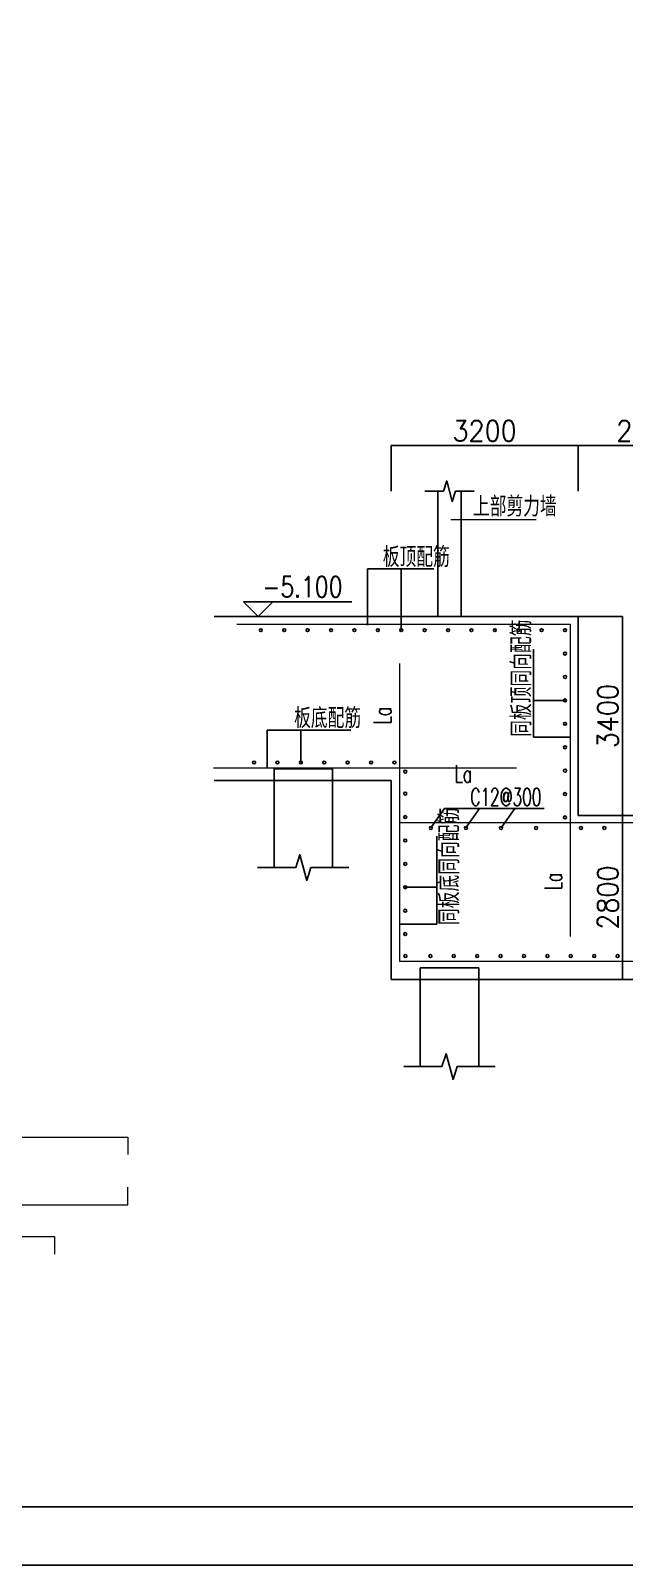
# Model space of a CAD drawing. Extents: x 628064 to 789462, y -248497 to 145317.
# Drawn here: x 702760 to 712908, y -93106 to -66886 of the extents above; entities that cross this region are included whole.
import ezdxf
from ezdxf.enums import TextEntityAlignment as Align

# ---------------------------------------------------------------- set-up
doc = ezdxf.new("R2010")
doc.units = 0
doc.header["$LTSCALE"] = 100
for name, color, linetype in [('1', 3, 'Continuous'), ('1508', 2, 'Continuous'), ('DIM', 3, 'Continuous'), ('HATCH', 254, 'Continuous'), ('PUB_TITLE', 4, 'Continuous'), ('THIN', 7, 'Continuous'), ('基础梁', 7, 'Continuous')]:
    doc.layers.add(name, color=color, linetype=linetype)
doc.layers.add('REIN', color=6, linetype='Continuous', lineweight=18)
doc.styles.get("Standard").update_dxf_attribs({"font": 'standard'})
doc.dimstyles.get("Standard").update_dxf_attribs({"dimtxt": 351, "dimasz": 0.18, "dimexe": 0.18, "dimexo": 0.0625, "dimgap": 0.09, "dimtad": 0, "dimtoh": 1, "dimdec": 0, "dimzin": 0, "dimdsep": 46, "dimcen": 0.09, "dimadec": 0, "dimazin": 0, "dimtfac": 1, "dimtdec": 4, "dimtofl": 0, "dimtmove": 0, "dimatfit": 3, "dimfxl": 250, "dimtolj": 1, "dimtzin": 0, "dimarcsym": 0})

# ---------------------------------------------------------------- blocks, each defined once
blk = doc.blocks.new('A1tk')
at = {"layer": 'PUB_TITLE'}
for points in [[(-602684.8960158156, -92241.990762174), (-602684.8960158156, -32841.99076217401), (-518584.8960158156, -32841.99076217401), (-518584.8960158156, -92241.990762174)], [(-600184.8960158156, -91241.99076217401), (-519584.8960158155, -91241.99076217401), (-519584.8960158155, -33841.99076217401), (-600184.8960158156, -33841.99076217401)]]:
    blk.add_lwpolyline(points, close=True, dxfattribs=at)
blk = doc.blocks.new('2012122016320528')
at = {"layer": 'HATCH'}
h = blk.add_hatch(dxfattribs=at)
h.set_pattern_fill('ANSI31', color=256, scale=100, style=0)
h.set_pattern_definition([])
h.paths.add_polyline_path([(280.0000000001746, 1708.362348608207), (1279.999940642738, 1708.362348608207), (1279.999940642738, 1907.37915284797), (280.0000000001164, 1907.379152848087)], flags=0)
h = blk.add_hatch(dxfattribs=at)
h.set_pattern_fill('ANSI31', color=256, scale=100, style=0)
h.set_pattern_definition([])
h.paths.add_polyline_path([(280.0000000001164, 1708.362348608207), (280.0000000001164, 220), (649.9999703213688, 220), (719.9999703212524, 440.00000000008), (839.9999703213106, 2.91038e-11), (909.9999703213107, 220), (1279.999940642679, 220), (1279.999940642738, 1708.362348608207)], flags=0)
at = {"layer": '1508', "color": 7}
for p, q in [((280.0000000001164, 1907.379152848094), (280.0000000001164, 219.9999999999927)), ((1279.999940642738, 1907.379152847978), (280.0000000001164, 1907.379152848094)), ((1279.999940642679, 220), (1279.999940642738, 1907.379152847978))]:
    blk.add_line(p, q, dxfattribs=at)
blk.add_lwpolyline([(0, 220), (649.9999703213107, 220), (719.9999703213107, 440), (839.9999703213106, 0), (909.9999703213107, 220), (1559.999940642679, 220)], dxfattribs=at)
blk = doc.blocks.new('*D33')
at = {"layer": 'DIM', "color": 0, "linetype": 'ByBlock', "lineweight": -2}
for p, q in [((708920.0372563672, -74755.51366694443), (708920.0372563672, -73973.95846116802)), ((708920.0372563672, -73974.13846116801), (712120.0372563672, -73974.13846116801)), ((712120.0372563672, -74755.51366694443), (712120.0372563672, -73973.95846116802))]:
    blk.add_line(p, q, dxfattribs=at)
for points in [[(708920.0372563672, -73974.13846116801), (708920.2172563672, -73974.10848867265), (708920.2172563672, -73974.16843366338)], [(712120.0372563672, -73974.13846116801), (712119.8572563671, -73974.16843366338), (712119.8572563671, -73974.10848867265)]]:
    blk.add_solid(points, dxfattribs=at)
at = {"layer": 'DIM', "color": 0, "linetype": 'Continuous', "lineweight": -2, "insert": (710520.0372563672, -73724.13846116801), "char_height": 351, "width": 912.5999999999997, "attachment_point": 5}
blk.add_mtext('3200', dxfattribs=at)
blk = doc.blocks.new('*D447')
at = {"layer": 'DIM', "color": 0, "linetype": 'ByBlock', "lineweight": -2}
for p, q in [((712120.0372563672, -74755.51366694443), (712120.0372563672, -73973.95846116802)), ((712120.0372563672, -73974.13846116801), (714520.0372563673, -73974.13846116801)), ((714520.0372563673, -74755.51366694443), (714520.0372563673, -73973.95846116802))]:
    blk.add_line(p, q, dxfattribs=at)
for points in [[(712120.0372563672, -73974.13846116801), (712120.2172563672, -73974.10848867265), (712120.2172563672, -73974.16843366338)], [(714520.0372563673, -73974.13846116801), (714519.8572563672, -73974.16843366338), (714519.8572563672, -73974.10848867265)]]:
    blk.add_solid(points, dxfattribs=at)
at = {"layer": 'DIM', "color": 0, "linetype": 'Continuous', "lineweight": -2, "insert": (713320.0372563672, -73724.13846116801), "char_height": 351, "width": 918.4499999999996, "attachment_point": 5}
blk.add_mtext('2400', dxfattribs=at)
blk = doc.blocks.new('*D620')
at = {"layer": 'DIM', "color": 0, "linetype": 'ByBlock', "lineweight": -2}
for p, q in [((712120.0997563672, -76897.3361559166), (712875.6966267524, -76897.3361559166)), ((712875.5166267523, -76897.3361559166), (712875.5166267523, -80297.3361559166)), ((712120.0997563672, -80297.3361559166), (712875.6966267524, -80297.3361559166))]:
    blk.add_line(p, q, dxfattribs=at)
for points in [[(712875.5166267523, -76897.3361559166), (712875.5465992477, -76897.51615591659), (712875.4866542569, -76897.51615591659)], [(712875.5166267523, -80297.3361559166), (712875.4866542569, -80297.1561559166), (712875.5465992477, -80297.1561559166)]]:
    blk.add_solid(points, dxfattribs=at)
at = {"layer": 'DIM', "color": 0, "linetype": 'Continuous', "lineweight": -2, "insert": (712625.5166267522, -78597.33615591648), "char_height": 351, "width": 918.4499999999996, "attachment_point": 5, "rotation": 90}
blk.add_mtext('3400', dxfattribs=at)
blk = doc.blocks.new('*D293')
at = {"layer": 'DIM', "color": 0, "linetype": 'ByBlock', "lineweight": -2}
for p, q in [((712120.0997563672, -80297.3361559166), (712875.6966267524, -80297.3361559166)), ((712875.5166267523, -80297.3361559166), (712875.5166267523, -83097.3361559166)), ((712120.0997563672, -83097.3361559166), (712875.6966267524, -83097.3361559166))]:
    blk.add_line(p, q, dxfattribs=at)
for points in [[(712875.5166267523, -80297.3361559166), (712875.5465992477, -80297.51615591659), (712875.4866542569, -80297.51615591659)], [(712875.5166267523, -83097.3361559166), (712875.4866542569, -83097.1561559166), (712875.5465992477, -83097.1561559166)]]:
    blk.add_solid(points, dxfattribs=at)
at = {"layer": 'DIM', "color": 0, "linetype": 'Continuous', "lineweight": -2, "insert": (712625.5166267522, -81697.33615591648), "char_height": 351, "width": 912.5999999999997, "attachment_point": 5, "rotation": 90}
blk.add_mtext('2800', dxfattribs=at)

msp = doc.modelspace()

# ---------------------------------------------------------------- linework, layer by layer
at = {"layer": '1'}
for points in [[(706719.8523848604, -77128.88533070401, -0.9999999999999999), (706669.8523848604, -77128.88533070401, -0.9999999999999999)], [(707119.8523848604, -77128.88533070401, -0.9999999999999999), (707069.8523848602, -77128.88533070401, -0.9999999999999999)], [(707519.8523848603, -77128.88533070401, -0.9999999999999999), (707469.8523848603, -77128.88533070401, -0.9999999999999999)], [(707919.8523848602, -77128.88533070401, -0.9999999999999999), (707869.8523848602, -77128.88533070401, -0.9999999999999999)], [(708319.8523848603, -77128.88533070401, -0.9999999999999999), (708269.8523848603, -77128.88533070401, -0.9999999999999999)], [(708719.8523848603, -77128.88533070401, -0.9999999999999999), (708669.8523848603, -77128.88533070401, -0.9999999999999999)], [(709119.8523848603, -77128.88533070401, -0.9999999999999999), (709069.8523848603, -77128.88533070401, -0.9999999999999999)], [(709519.8523848603, -77128.88533070401, -0.9999999999999999), (709469.8523848603, -77128.88533070401, -0.9999999999999999)], [(709919.8523848603, -77128.88533070401, -0.9999999999999999), (709869.8523848603, -77128.88533070401, -0.9999999999999999)], [(710319.8523848603, -77128.88533070401, -0.9999999999999999), (710269.8523848603, -77128.88533070401, -0.9999999999999999)], [(710719.8523848603, -77128.88533070401, -0.9999999999999999), (710669.8523848603, -77128.88533070401, -0.9999999999999999)], [(711119.8523848603, -77128.88533070401, -0.9999999999999999), (711069.8523848603, -77128.88533070401, -0.9999999999999999)], [(711519.8523848602, -77128.88533070401, -0.9999999999999999), (711469.8523848602, -77128.88533070401, -0.9999999999999999)], [(711919.8523848602, -77128.88533070401, -0.9999999999999999), (711869.8523848602, -77128.88533070401, -0.9999999999999999)], [(711919.8523848602, -77528.88533070401, -0.9999999999999999), (711869.8523848602, -77528.88533070401, -0.9999999999999999)], [(711919.8523848602, -77928.88533070401, -0.9999999999999999), (711869.8523848602, -77928.88533070401, -0.9999999999999999)], [(711919.8523848602, -78328.88533070401, -0.9999999999999999), (711869.8523848602, -78328.88533070401, -0.9999999999999999)], [(711919.8523848602, -78728.88533070401, -0.9999999999999999), (711869.8523848602, -78728.88533070401, -0.9999999999999999)], [(711919.8523848602, -79128.88533070401, -0.9999999999999999), (711869.8523848602, -79128.88533070401, -0.9999999999999999)], [(706578.4572061248, -79364.54023244028, 0.9999999999999999), (706578.4572061248, -79414.54023244028, 0.9999999999999999)], [(706978.4572061248, -79364.54023244028, 0.9999999999999999), (706978.4572061248, -79414.54023244028, 0.9999999999999999)], [(707378.4572061248, -79364.54023244028, 0.9999999999999999), (707378.4572061248, -79414.54023244028, 0.9999999999999999)], [(707778.4572061247, -79364.54023244028, 0.9999999999999999), (707778.4572061247, -79414.54023244028, 0.9999999999999999)], [(708178.4572061248, -79364.54023244028, 0.9999999999999999), (708178.4572061248, -79414.54023244028, 0.9999999999999999)], [(708578.4572061249, -79364.54023244028, 0.9999999999999999), (708578.4572061249, -79414.54023244028, 0.9999999999999999)], [(708978.4572061248, -79364.54023244028, 0.9999999999999999), (708978.4572061248, -79414.54023244028, 0.9999999999999999)], [(709188.9123359364, -79546.45568044703, -0.9999999999999999), (709138.9123359364, -79546.45568044703, -0.9999999999999999)], [(711919.8523848602, -79528.88533070401, -0.9999999999999999), (711869.8523848602, -79528.88533070401, -0.9999999999999999)], [(709188.9123359364, -79921.95271664264, -0.9999999999999999), (709138.9123359364, -79921.95271664264, -0.9999999999999999)], [(711919.8523848602, -79928.88533070401, -0.9999999999999999), (711869.8523848602, -79928.88533070401, -0.9999999999999999)], [(709188.9123359364, -80321.95271664264, -0.9999999999999999), (709138.9123359364, -80321.95271664264, -0.9999999999999999)], [(709600.7295269703, -80483.73018492389, 0.9999999999999999), (709600.7295269703, -80533.73018492389, 0.9999999999999999)], [(710200.7295269704, -80483.73018492389, 0.9999999999999999), (710200.7295269704, -80533.73018492389, 0.9999999999999999)], [(710800.7295269704, -80483.73018492389, 0.9999999999999999), (710800.7295269704, -80533.73018492389, 0.9999999999999999)], [(711400.7295269704, -80483.73018492389, 0.9999999999999999), (711400.7295269704, -80533.73018492389, 0.9999999999999999)], [(711919.8523848602, -80328.88533070401, -0.9999999999999999), (711869.8523848602, -80328.88533070401, -0.9999999999999999)], [(712166.2689831078, -80483.73018492389, 0.9999999999999999), (712166.2689831078, -80533.73018492389, 0.9999999999999999)], [(712566.2689831078, -80483.73018492389, 0.9999999999999999), (712566.2689831078, -80533.73018492389, 0.9999999999999999)], [(709188.9123359364, -80721.95271664266, -0.9999999999999999), (709138.9123359364, -80721.95271664266, -0.9999999999999999)], [(709188.9123359364, -81121.95271664264, -0.9999999999999999), (709138.9123359364, -81121.95271664264, -0.9999999999999999)], [(709188.9123359364, -81521.95271664266, -0.9999999999999999), (709138.9123359364, -81521.95271664266, -0.9999999999999999)], [(709188.9123359364, -81921.95271664264, -0.9999999999999999), (709138.9123359364, -81921.95271664264, -0.9999999999999999)], [(709188.9123359364, -82321.95271664266, -0.9999999999999999), (709138.9123359364, -82321.95271664266, -0.9999999999999999)], [(709165.4575937387, -82671.52144439076, 0.9999999999999999), (709165.4575937387, -82721.52144439076, 0.9999999999999999)], [(709592.877733087, -82671.52144439076, 0.9999999999999999), (709592.877733087, -82721.52144439076, 0.9999999999999999)], [(709992.877733087, -82671.52144439076, 0.9999999999999999), (709992.877733087, -82721.52144439076, 0.9999999999999999)], [(710392.877733087, -82671.52144439076, 0.9999999999999999), (710392.877733087, -82721.52144439076, 0.9999999999999999)], [(710792.877733087, -82671.52144439076, 0.9999999999999999), (710792.877733087, -82721.52144439076, 0.9999999999999999)], [(711192.877733087, -82671.52144439076, 0.9999999999999999), (711192.877733087, -82721.52144439076, 0.9999999999999999)], [(711592.877733087, -82671.52144439076, 0.9999999999999999), (711592.877733087, -82721.52144439076, 0.9999999999999999)], [(711992.877733087, -82671.52144439076, 0.9999999999999999), (711992.877733087, -82721.52144439076, 0.9999999999999999)], [(712392.877733087, -82671.52144439076, 0.9999999999999999), (712392.877733087, -82721.52144439076, 0.9999999999999999)], [(712792.877733087, -82671.52144439076, 0.9999999999999999), (712792.877733087, -82721.52144439076, 0.9999999999999999)]]:
    msp.add_lwpolyline(points, format="xyb", close=True, dxfattribs=at)
at = {"layer": '1508', "color": 7}
for p, q in [((709720.0372563673, -76897.3361559166), (709720.0372563673, -74755.57616694443)), ((710120.0372563672, -76897.3361559166), (710120.0372563672, -74755.5761669444)), ((705894.7181082487, -76897.3361559166), (712120.0372563672, -76897.3361559166)), ((712120.0372563672, -80297.3361559166), (712120.0372563672, -76897.3361559166)), ((705894.7181082487, -79697.3361559166), (708920.0372563672, -79697.3361559166)), ((708920.0372563672, -79697.3361559166), (708920.0372563672, -83097.3361559166)), ((714520.0372563672, -80297.3361559166), (712120.0372563672, -80297.3361559166)), ((708920.0372563672, -83097.3361559166), (723019.9226889481, -83097.3361559166))]:
    msp.add_line(p, q, dxfattribs=at)
at = {"layer": 'REIN'}
msp.add_line((711403.2895830908, -75241.82192973065), (709941.6567643463, -75241.82192973065), dxfattribs=at)
for points in [[(706283.3519132349, -77023.82578025694), (711984.7082746004, -77023.82578025694), (711984.7082746004, -82362.24787482157)], [(709065.2813316165, -77697.3361559166), (709065.2813316165, -82785.68150661341), (714749.0676898918, -82785.68150661341)], [(705883.1988629295, -79479.52511838742), (711065.2813316166, -79479.52511838742)], [(709065.2813316165, -80412.22670265302), (722857.7342733082, -80412.22670265302)], [(700606.6733397451, -88471.8499642676), (700606.6733397451, -85788.51443321462), (704420.1392176809, -85788.51443321462), (704420.1392176809, -86088.51443321462)], [(701692.9846434203, -86945.94777102549), (704420.1392176809, -86945.94777102549), (704420.1392176809, -86645.94777102546)], [(697485.1341471289, -87788.83372334312), (697485.1341471289, -87488.83372334312), (703168.9205054039, -87488.83372334312), (703168.9205054039, -87788.83372334312)]]:
    msp.add_lwpolyline(points, dxfattribs=at)
at = {"layer": 'THIN'}
for points in [[(709496.0372563675, -74755.57616694443), (709816.0372563673, -74755.57616694443), (709872.0372563673, -74579.57616694449), (709968.0372563672, -74931.57616694435), (710024.0372563672, -74755.5761669444), (710344.0372563672, -74755.5761669444)], [(706900.59946845, -76647.3361559166), (706650.59946845, -76897.3361559166), (706400.59946845, -76647.3361559166), (708250.59946845, -76647.3361559166)]]:
    msp.add_lwpolyline(points, dxfattribs=at)
at = {"layer": '基础梁'}
for p, q in [((709650.4443563365, -76078.88533070401), (708518.4335429822, -76078.88533070398)), ((708518.4335429822, -77045.55564054704), (708518.4335429822, -76078.88533070398)), ((709094.8523848602, -77128.88533070401), (709094.8523848602, -76078.88533070401)), ((711357.5541176003, -78959.48599117735), (711357.5541176003, -77452.92785499801)), ((711894.8523848603, -78328.88533070401), (711357.5541176003, -78328.88533070401)), ((706802.0383642468, -78839.64823252198), (708230.4964818866, -78839.64823252201)), ((706802.0383642468, -79479.52511838742), (706802.0383642468, -78839.64823252198)), ((707378.4572061248, -79389.54023244028), (707378.4572061248, -78839.64823252201)), ((711979.6900216126, -78959.48599117735), (711357.5541176003, -78959.48599117735)), ((709600.7295269703, -80508.73018492389), (709834.734623095, -80175.623401663)), ((711540.5112607246, -80175.623401663), (709834.734623095, -80175.623401663)), ((710200.7295269704, -80508.73018492389), (710434.7346230951, -80175.623401663)), ((710800.7295269704, -80508.73018492389), (711034.7346230951, -80175.623401663)), ((709701.2106031968, -82152.55337711598), (709701.2106031968, -80645.99524093662)), ((709163.9123359366, -81521.95271664266), (709701.2106031968, -81521.95271664266)), ((709079.0746991842, -82152.55337711598), (709701.2106031968, -82152.55337711598))]:
    msp.add_line(p, q, dxfattribs=at)

# ---------------------------------------------------------------- block references
msp.add_blockref('A1tk', (1260590.741645003, -864.3783710898132))
at = {"layer": '1508'}
for p in [(706640.0353494372, -81405.69850452481), (709140.0456284756, -84805.6985045248)]:
    msp.add_blockref('2012122016320528', p, dxfattribs=at)

# ---------------------------------------------------------------- texts
at = {"layer": 'REIN', "width": 0.7}
for s, p in [('上部剪力墙', (710320.6011423405, -75154.26685991228)), ('板顶配筋', (708779.446906589, -76017.3733064362)), ('板底配筋', (707263.4054530197, -78769.6485376978)), ('La', (710009.0354313514, -79733.56766412026)), ('C12@300', (710276.8876317935, -80130.01629185263))]:
    msp.add_text(s, height=300, dxfattribs=at).set_placement(p)
for s, p in [('同板顶同向配筋', (711287.4472378881, -78951.84219102745)), ('La', (708922.8117027889, -78737.31309023706)), ('同板底同向配筋', (710053.8552545347, -82167.0062883977)), ('La', (711842.2386457726, -81571.9595831446))]:
    msp.add_text(s, height=300, rotation=90, dxfattribs=at).set_placement(p)
at = {"layer": 'THIN', "width": 0.7}
msp.add_text('-5.100', height=350.2685199591336, dxfattribs=at).set_placement((706721.7845680662, -76563.33652212753), (708089.7777321289, -76563.33652212753), align=Align.ALIGNED)

# ---------------------------------------------------------------- dimensions: what is measured, and where the dimension line sits
at = {"layer": 'DIM'}
for base, p1, p2, picture, middle in [((712120.0372563672, -73974.13846116801), (708920.0372563672, -74755.57616694443), (712120.0372563672, -74755.57616694443), '*D33', (710520.0372563672, -73724.13846116801)), ((714520.0372563673, -73974.13846116801), (712120.0372563672, -74755.57616694443), (714520.0372563673, -74755.57616694443), '*D447', (713320.0372563672, -73724.13846116801))]:
    dim = msp.add_linear_dim(base=base, p1=p1, p2=p2, dimstyle='Standard', dxfattribs=at)
    dim.commit()
    dim.dimension.update_dxf_attribs({"geometry": picture, "text_midpoint": middle})
for base, p1, p2, picture, middle in [((712875.5166267523, -80297.3361559166), (712120.0372563672, -76897.3361559166), (712120.0372563672, -80297.3361559166), '*D620', (712625.5166267522, -78597.33615591648)), ((712875.5166267523, -83097.3361559166), (712120.0372563672, -80297.3361559166), (712120.0372563672, -83097.3361559166), '*D293', (712625.5166267522, -81697.33615591648))]:
    dim = msp.add_linear_dim(base=base, p1=p1, p2=p2, angle=90, dimstyle='Standard', dxfattribs=at)
    dim.commit()
    dim.dimension.update_dxf_attribs({"geometry": picture, "text_midpoint": middle})

doc.saveas('drawing.dxf')
